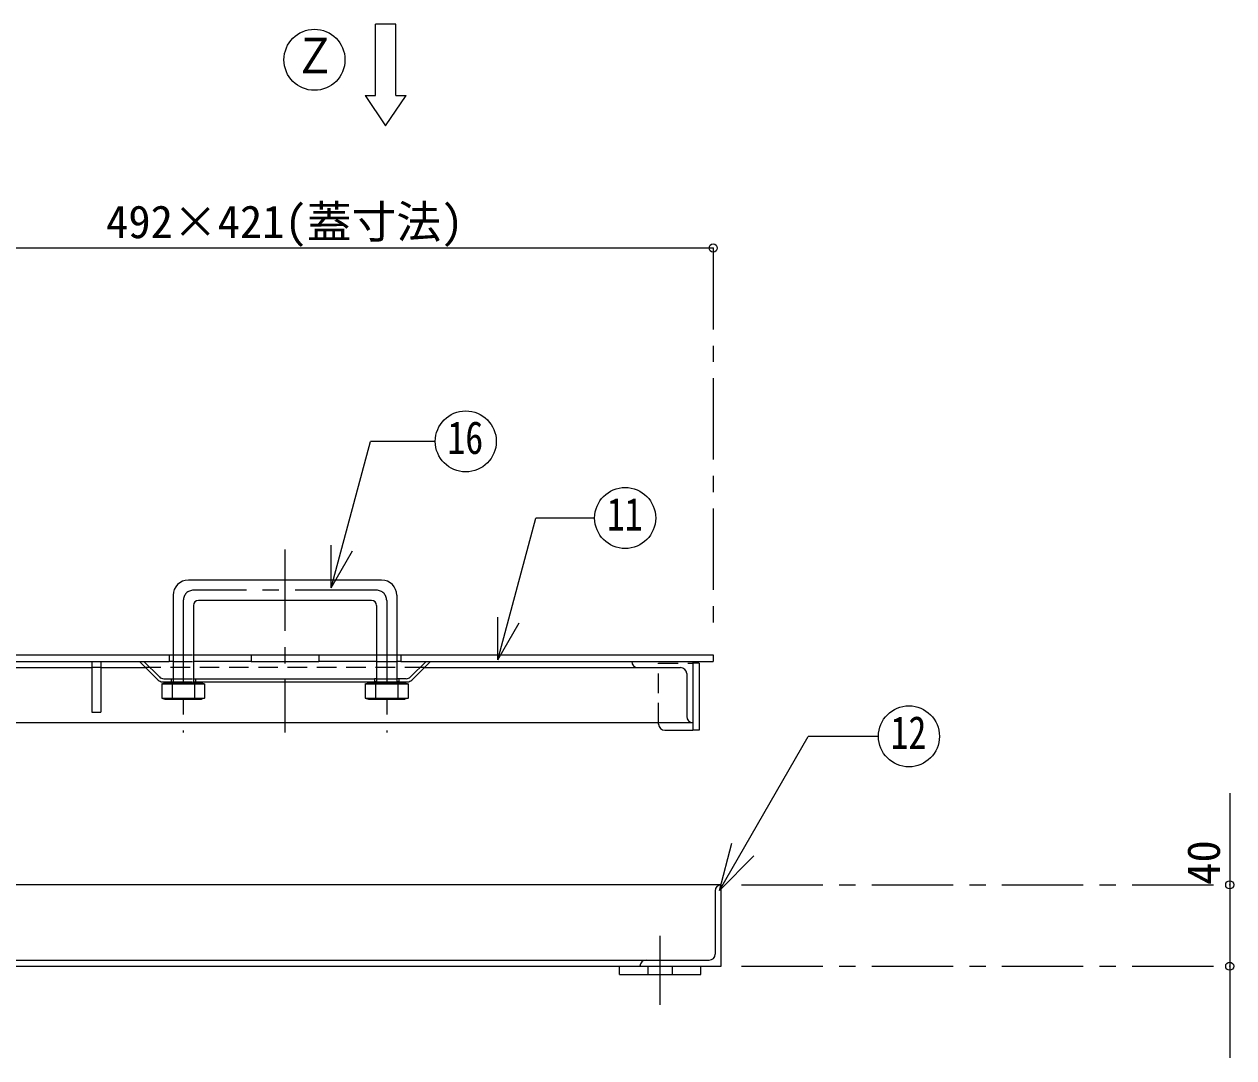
# Model space of a CAD drawing. Units: millimetres at full size, sheet at 1:8; details may follow other scales. Extents: x -1653 to 1587, y -1063 to 1185.
# Drawn here: x -855 to -261, y 16 to 524 of the extents above; entities that cross this region are included whole.
import ezdxf
from ezdxf.enums import TextEntityAlignment as Align

# ---------------------------------------------------------------- set-up
doc = ezdxf.new("R2010")
doc.units = ezdxf.units.MM
doc.header["$LTSCALE"] = 8
doc.header["$PDMODE"] = 32
doc.header["$PDSIZE"] = 4
doc.linetypes.add('CHAIN1', pattern=[8, 5, -1, 1, -1])
doc.linetypes.add('DASHED1', pattern=[1.8, 1.2, -0.6])
doc.layers.add('0-0_ﾚｲﾔ1', color=4, linetype='Continuous', lineweight=9)
doc.styles.add('ＭＳ ゴシック', font='')
doc.styles.get('ＭＳ ゴシック').set_extended_font_data('MS Gothic')

msp = doc.modelspace()

# ---------------------------------------------------------------- linework, layer by layer
at = {"layer": '0-0_ﾚｲﾔ1', "color": 7, "lineweight": 18}
for p, q in [((-682.576, 489.018), (-682.576, 524.018)), ((-687.576, 489.018), (-682.576, 489.018)), ((-687.576, 489.018), (-677.576, 474.018)), ((-677.576, 474.018), (-667.576, 489.018)), ((-672.576, 489.018), (-667.576, 489.018)), ((-704.375, 246.96), (-685.083, 318.961)), ((-653.187, 318.961), (-685.083, 318.961)), ((-622.368, 211.647), (-603.7, 281.319)), ((-574.824, 281.319), (-603.7, 281.319)), ((-704.375, 246.96), (-704.375, 267.96)), ((-704.375, 246.96), (-693.875, 265.146)), ((-622.368, 211.647), (-622.368, 232.647)), ((-622.368, 211.647), (-611.868, 229.834)), ((-784.076, 214.018), (-782.076, 214.018)), ((-782.076, 210.818), (-784.076, 210.818)), ((-772.076, 214.018), (-743.659, 214.018)), ((-743.659, 210.818), (-772.076, 210.818)), ((-743.659, 214.018), (-743.659, 210.818)), ((-710.493, 214.018), (-710.493, 210.818)), ((-710.493, 214.018), (-682.076, 214.018)), ((-682.076, 210.818), (-710.493, 210.818)), ((-672.076, 214.018), (-670.076, 214.018)), ((-670.076, 210.818), (-672.076, 210.818)), ((-523.376, 210.018), (-526.576, 210.018)), ((-523.376, 210.018), (-523.376, 177.018)), ((-783.076, 202.318), (-782.076, 202.318)), ((-772.076, 202.318), (-771.076, 202.318)), ((-682.076, 202.318), (-683.076, 202.318)), ((-671.076, 202.318), (-672.076, 202.318)), ((-783.076, 200.818), (-782.076, 200.818)), ((-772.076, 200.818), (-771.076, 200.818)), ((-682.076, 200.818), (-683.076, 200.818)), ((-671.076, 200.818), (-672.076, 200.818)), ((-526.576, 180.818), (-526.576, 177.018)), ((-523.376, 177.018), (-526.576, 177.018)), ((-513.523, 98.308), (-469.819, 174.005)), ((-435.315, 174.005), (-469.819, 174.005)), ((-513.523, 98.308), (-507.312, 121.49)), ((-513.523, 98.308), (-496.553, 115.278)), ((-512.576, 101.018), (-1362.576, 101.018)), ((-1325.576, 64.018), (-549.576, 64.018)), ((-1322.576, 61.018), (-552.576, 61.018))]:
    msp.add_line(p, q, dxfattribs=at)
at = {"layer": '0-0_ﾚｲﾔ1'}
for p, q in [((-516.576, 414.018), (-937.576, 414.018)), ((-743.659, 214.018), (-710.493, 214.018)), ((-743.659, 210.818), (-710.493, 210.818)), ((-888.076, 207.818), (-822.076, 207.818)), ((-817.576, 207.818), (-795.576, 207.818)), ((-658.576, 207.818), (-553.576, 207.818)), ((-915.076, 180.818), (-526.576, 180.818)), ((-543.376, 180.018), (-543.376, 180.818)), ((-540.376, 177.018), (-526.576, 177.018)), ((-262.576, 146.018), (-262.576, 16.018)), ((-562.576, 57.018), (-562.576, 61.018)), ((-522.576, 57.018), (-522.576, 61.018)), ((-562.576, 57.018), (-522.576, 57.018))]:
    msp.add_line(p, q, dxfattribs=at)
at = {"layer": '0-0_ﾚｲﾔ1', "linetype": 'CHAIN1'}
for p, q in [((-516.576, 414.018), (-516.576, 224.018)), ((-727.076, 265.818), (-727.076, 175.818)), ((-682.076, 245.818), (-772.076, 245.818)), ((-777.076, 240.818), (-777.076, 175.818)), ((-677.076, 240.818), (-677.076, 175.818)), ((-502.576, 101.018), (-262.576, 101.018)), ((-542.576, 42.018), (-542.576, 76.018)), ((-502.576, 61.018), (-262.576, 61.018))]:
    msp.add_line(p, q, dxfattribs=at)
at = {"layer": '0-0_ﾚｲﾔ1', "color": 5, "lineweight": 25}
for p, q in [((-679.576, 250.818), (-774.576, 250.818)), ((-782.076, 243.318), (-782.076, 200.318)), ((-772.076, 238.318), (-772.076, 200.318)), ((-684.576, 240.818), (-769.576, 240.818)), ((-682.076, 238.318), (-682.076, 200.318)), ((-672.076, 243.318), (-672.076, 200.318)), ((-950.076, 210.818), (-784.076, 210.818)), ((-937.576, 214.018), (-784.076, 214.018)), ((-817.576, 210.818), (-817.576, 185.818)), ((-789.455, 201.697), (-798.576, 210.818)), ((-788.834, 203.197), (-796.455, 210.818)), ((-784.076, 214.018), (-784.076, 210.818)), ((-670.076, 214.018), (-670.076, 210.818)), ((-670.076, 214.018), (-516.576, 214.018)), ((-670.076, 210.818), (-516.576, 210.818)), ((-665.319, 203.197), (-657.698, 210.818)), ((-664.698, 201.697), (-655.576, 210.818)), ((-526.576, 210.818), (-526.576, 180.818)), ((-516.576, 214.018), (-516.576, 210.818)), ((-771.076, 202.318), (-771.076, 200.818)), ((-553.576, 207.818), (-532.576, 207.818)), ((-529.576, 204.818), (-529.576, 183.818)), ((-787.576, 199.818), (-786.076, 200.318)), ((-787.576, 199.818), (-766.576, 199.818)), ((-787.576, 199.818), (-787.576, 192.818)), ((-787.334, 200.818), (-783.076, 200.818)), ((-786.076, 200.318), (-768.076, 200.318)), ((-782.576, 199.818), (-782.576, 192.818)), ((-771.576, 199.818), (-771.576, 192.818)), ((-771.076, 200.818), (-683.076, 200.818)), ((-687.576, 199.818), (-686.076, 200.318)), ((-687.576, 199.818), (-666.576, 199.818)), ((-686.076, 200.318), (-668.076, 200.318)), ((-682.576, 199.818), (-682.576, 192.818)), ((-677.076, 200.318), (-671.576, 199.818)), ((-671.576, 199.818), (-668.076, 200.318)), ((-787.576, 192.818), (-766.576, 192.818)), ((-787.576, 192.818), (-786.076, 192.318)), ((-786.076, 192.318), (-782.576, 192.818)), ((-786.076, 192.318), (-768.076, 192.318)), ((-782.576, 192.818), (-777.076, 192.318)), ((-777.076, 192.318), (-771.576, 192.818)), ((-771.576, 192.818), (-768.076, 192.318)), ((-687.576, 192.818), (-666.576, 192.818)), ((-686.076, 192.318), (-668.076, 192.318)), ((-666.576, 192.818), (-668.076, 192.318)), ((-515.576, 98.018), (-515.576, 67.018)), ((-512.576, 61.018), (-512.576, 101.018)), ((-552.576, 61.018), (-512.576, 61.018)), ((-549.576, 64.018), (-518.576, 64.018))]:
    msp.add_line(p, q, dxfattribs=at)
at = {"layer": '0-0_ﾚｲﾔ1', "linetype": 'DASHED1'}
for p, q in [((-782.076, 214.018), (-772.076, 214.018)), ((-782.076, 210.818), (-772.076, 210.818)), ((-682.076, 214.018), (-672.076, 214.018)), ((-682.076, 210.818), (-672.076, 210.818)), ((-543.376, 210.018), (-526.576, 210.018)), ((-543.376, 180.818), (-543.376, 210.018)), ((-817.576, 207.818), (-822.076, 207.818)), ((-658.576, 207.818), (-795.576, 207.818)), ((-782.076, 202.318), (-772.076, 202.318)), ((-682.076, 202.318), (-672.076, 202.318)), ((-782.076, 200.818), (-772.076, 200.818)), ((-682.076, 200.818), (-672.076, 200.818)), ((-548.576, 57.018), (-548.576, 61.018)), ((-536.576, 57.018), (-536.576, 61.018))]:
    msp.add_line(p, q, dxfattribs=at)
at = {"layer": '0-0_ﾚｲﾔ1', "color": 7, "lineweight": 18}
msp.add_lwpolyline([(-672.576, 489.018), (-672.576, 524.018), (-682.576, 524.018)], dxfattribs=at)
at = {"layer": '0-0_ﾚｲﾔ1', "color": 5, "lineweight": 25}
for points in [[(-822.076, 210.818), (-822.076, 185.818), (-817.576, 185.818)], [(-786.712, 202.318), (-783.076, 202.318), (-783.076, 200.818)], [(-771.076, 202.318), (-683.076, 202.318), (-683.076, 200.818)], [(-667.44, 202.318), (-671.076, 202.318), (-671.076, 200.818), (-666.819, 200.818)], [(-786.076, 200.318), (-782.576, 199.818), (-777.076, 200.318)], [(-777.076, 200.318), (-771.576, 199.818), (-768.076, 200.318)], [(-768.076, 200.318), (-766.576, 199.818), (-766.576, 192.818), (-768.076, 192.318)], [(-687.576, 199.818), (-687.576, 192.818), (-686.076, 192.318), (-682.576, 192.818)], [(-686.076, 200.318), (-682.576, 199.818), (-677.076, 200.318)], [(-671.576, 199.818), (-671.576, 192.818), (-668.076, 192.318)], [(-668.076, 200.318), (-666.576, 199.818), (-666.576, 192.818)], [(-682.576, 192.818), (-677.076, 192.318), (-671.576, 192.818)]]:
    msp.add_lwpolyline(points, dxfattribs=at)
at = {"layer": '0-0_ﾚｲﾔ1', "color": 7, "lineweight": 18}
for centre in [(-712.576, 506.518), (-638.187, 318.961), (-559.824, 281.319), (-420.315, 174.005)]:
    msp.add_circle(centre, 15, dxfattribs=at)
at = {"layer": '0-0_ﾚｲﾔ1', "color": 5, "lineweight": 25}
for centre, radius, start, end in [((-774.576, 243.318), 7.5, 90, 180), ((-679.576, 243.318), 7.5, 0, 90), ((-769.576, 238.318), 2.5, 90, 180), ((-684.576, 238.318), 2.5, 0, 90), ((-553.576, 210.818), 3, 180, 270), ((-786.712, 205.318), 3, 225, 270), ((-667.44, 205.318), 3, 270, 315), ((-532.576, 204.818), 3, 0, 90), ((-787.334, 203.818), 3, 225, 270), ((-666.819, 203.818), 3, 270, 315), ((-526.576, 183.818), 3, 180, 270), ((-512.576, 98.018), 3, 90, 180), ((-518.576, 67.018), 3, 270, 0), ((-549.576, 61.018), 3, 90, 180)]:
    msp.add_arc(centre, radius, start, end, dxfattribs=at)
at = {"layer": '0-0_ﾚｲﾔ1', "linetype": 'CHAIN1'}
for centre, start, end in [((-772.076, 240.818), 90, 180), ((-682.076, 240.818), 0, 90)]:
    msp.add_arc(centre, 5, start, end, dxfattribs=at)
at = {"layer": '0-0_ﾚｲﾔ1'}
msp.add_arc((-540.376, 180.018), 3, 180, 270, dxfattribs=at)
at = {"layer": '0-0_ﾚｲﾔ1', "color": 1}
for p in [(-516.576, 414.018), (-262.576, 101.018), (-262.576, 61.018)]:
    msp.add_point(p, dxfattribs=at)

# ---------------------------------------------------------------- texts
at = {"layer": '0-0_ﾚｲﾔ1', "color": 7, "style": 'ＭＳ ゴシック'}
for s, height, width, p in [('Ｚ', 17.6, 0.85, (-722.576, 494.518)), ('16', 16.13, 0.8, (-647.187, 307.961)), ('11', 16.13, 0.8, (-568.824, 270.319)), ('12', 16.13, 0.8, (-429.315, 163.005))]:
    msp.add_text(s, height=height, dxfattribs=dict(at, width=width)).set_placement(p, align=Align.BOTTOM_LEFT)
msp.add_text('492×421(蓋寸法)', height=16.13, dxfattribs=at).set_placement((-815.076, 414.018), align=Align.BOTTOM_LEFT)
msp.add_text('40', height=16.13, rotation=90, dxfattribs=at).set_placement((-262.576, 101.018), align=Align.BOTTOM_LEFT)

doc.saveas('drawing.dxf')
